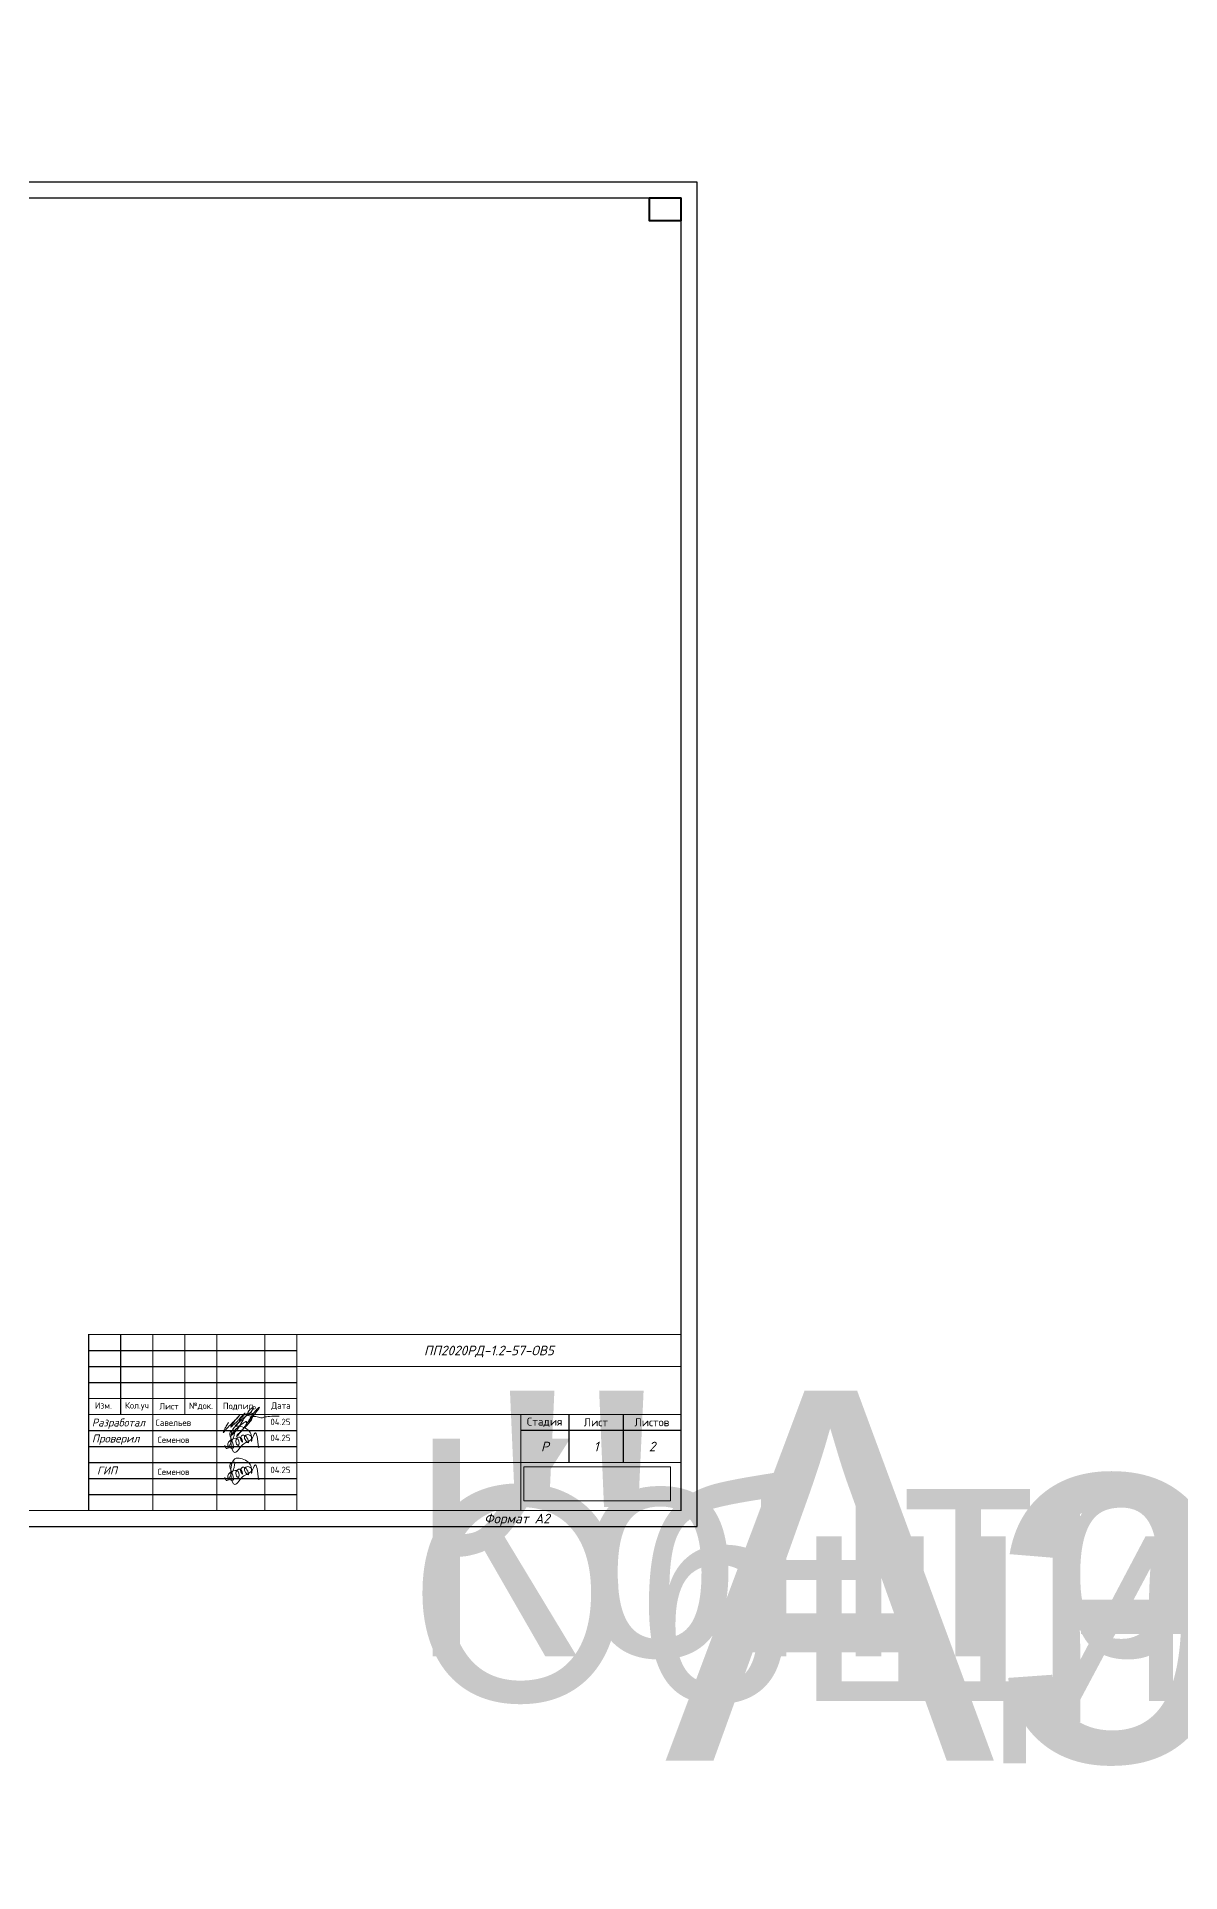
# Paper-space layout '57-1. ОД' of a CAD drawing. Header units: millimetres. Extents: x -922 to 13517, y -185 to 388.
# Drawn here: x -206 to 151, y -185 to 388 of the extents above; entities that cross this region are included whole.
import ezdxf
from ezdxf.enums import TextEntityAlignment as Align

# ---------------------------------------------------------------- set-up
doc = ezdxf.new("R2018")
doc.units = ezdxf.units.MM
doc.layers.add('0 Оформление листа', color=7, linetype='Continuous')
doc.layers.add('G-ANNO-TEXT', color=7, linetype='Continuous', lineweight=9)
doc.layers.add('G-ANNO-TTLB', color=7, linetype='Continuous', lineweight=30)
doc.styles.add('ICOCPEUR', font='isocpeur.ttf', dxfattribs={"height": 2})
doc.styles.add('Times New Roman', font='times.ttf', dxfattribs={"height": 2.5})
doc.styles.add('Times New Roman_6', font='times.ttf', dxfattribs={"height": 5})
doc.styles.add('М2.5', font='isocpeui.ttf', dxfattribs={"height": 2.5})
doc.styles.add('М3', font='isocpeui.ttf', dxfattribs={"height": 3})
picture_1 = doc.add_image_def('image1.png', size_in_pixel=(2488, 572))

# ---------------------------------------------------------------- blocks, each defined once
blk = doc.blocks.new('*U382')
blk.add_lwpolyline([(0, 0), (594, 0), (594, 420), (0, 420)], close=True)
at = {"const_width": 0.35}
for points in [[(20, 5), (589, 5), (589, 415), (20, 415)], [(404, 60), (589, 60), (589, 5), (404, 5)]]:
    blk.add_lwpolyline(points, close=True, dxfattribs=at)
for points in [[(414, 35), (414, 60)], [(424, 5), (424, 60)], [(434, 35), (434, 60)], [(444, 5), (444, 60)], [(459, 60), (459, 5)], [(469, 60), (469, 5)], [(589, 50), (469, 50)], [(404, 40), (469, 40)], [(404, 35), (469, 35)], [(469, 35), (589, 35)], [(539, 35), (539, 5)], [(554, 35), (554, 20)], [(571, 20), (571, 35)], [(589, 20), (469, 20)]]:
    blk.add_lwpolyline(points, dxfattribs=at)
for points in [[(404, 55), (469, 55)], [(404, 50), (469, 50)], [(404, 45), (469, 45)], [(404, 30), (469, 30)], [(589, 30), (539, 30)], [(404, 25), (469, 25)], [(404, 20), (469, 20)], [(404, 15), (469, 15)], [(404, 10), (469, 10)]]:
    blk.add_lwpolyline(points)
at = {"style": 'М2.5'}
for tag, height, p in [('ГРАФА_ЗАКАЗЧИК', 2.5, (474.05, 55)), ('ГРАФА_10Ф3-1', 2.5, (405, 32.5)), ('ГРАФА_10Ф3-2', 2.5, (405, 27.5)), ('ГРАФА_13Ф3-1', 2.5, (460, 32.5)), ('ГРАФА_13Ф3-2', 2.5, (460, 27.5)), ('ГРАФА_10Ф3-3', 2.5, (405, 22.5)), ('ГРАФА_13Ф3-3', 2.5, (460, 22.5)), ('ГРАФА_10Ф3-4', 2.5, (405, 17.5)), ('ГРАФА_13Ф3-4', 2.5, (460, 17.5)), ('ГРАФА_10Ф3-5', 2.5, (405, 12.5)), ('ГРАФА_13Ф3-5', 2.5, (460, 12.5)), ('ГРАФА_10Ф3-6', 2.5, (405, 7.5)), ('ГРАФА_13Ф3-6', 2.5, (460, 7.5)), ('ФОРМАТ', 3, (527.51, 2.5)), ('СВОЙСТВА_2', 3, (549.57, 2.5))]:
    blk.add_attdef(tag, text='', height=height, dxfattribs=at).set_placement(p, align=Align.MIDDLE_LEFT)
at = {"style": 'М3'}
for tag, p in [('ГРАФА_1Ф3', (529, 55)), ('ГРАФА_6Ф3', (546.5, 25)), ('ГРАФА_7Ф3', (562.5, 25)), ('ГРАФА_8Ф3', (580, 25))]:
    blk.add_attdef(tag, text='', height=3, dxfattribs=at).set_placement(p, align=Align.MIDDLE_CENTER)
at = {"lineweight": 30, "flags": 104}
for tag, height, p in [('ГРАФА_2Ф3', 2.4, (529, 42.5)), ('ГРАФА_3Ф3', 2.5, (504, 27.5)), ('ГРАФА_4Ф3', 2.5, (504, 12.5))]:
    blk.add_attdef(tag, text='', height=height, dxfattribs=at).set_placement(p, align=Align.MIDDLE_CENTER)
blk = doc.blocks.new('A$C909af0f1')
at = {"color": 18, "lineweight": 40, "true_color": 0x000000}
blk.add_lwpolyline([(0, 0), (-10, 0), (-10, -7), (0, -7), (0, 0)], dxfattribs=at)

psp = doc.layouts.new('57-1. ОД')

# ---------------------------------------------------------------- linework, layer by layer
at = {"layer": '0 Оформление листа', "color": 5, "lineweight": 20}
psp.add_spline([(-146.34, -44.49), (-147.11, -45.71), (-147.62, -46.7), (-147.9, -47.25), (-148.03, -47.66), (-147.04, -46.54), (-146.23, -45.72), (-144.65, -44.09), (-143.55, -43.08), (-142.9, -42.27), (-142.81, -42.17), (-143.18, -42.55), (-144.08, -43.56), (-144.93, -44.72), (-145.48, -45.48), (-145.61, -45.78), (-145.61, -45.95), (-145.27, -45.68), (-144.98, -45.38), (-144.47, -44.92), (-143.75, -44.3), (-143.11, -43.58), (-142.6, -43), (-142.14, -42.45), (-141.76, -42.03), (-141.52, -41.79), (-141.22, -41.58), (-141.35, -41.96), (-141.66, -42.37), (-142, -42.74), (-142.57, -43.49), (-143.01, -44.06), (-143.36, -44.69), (-143.7, -45.27), (-143.95, -45.57), (-144.27, -45.57), (-144.15, -45.4), (-143.86, -45.13), (-143.41, -44.75), (-141.98, -43.43), (-140.73, -42.41), (-139.66, -41.58), (-138.96, -40.71), (-138.65, -40.25), (-138.64, -39.95), (-138.84, -39.93), (-139.12, -40.08), (-139.6, -40.41), (-140.35, -41.43), (-140.84, -42.27), (-141.47, -43.22), (-141.9, -43.95), (-142.67, -45.19), (-143.36, -46.34), (-143.97, -47.05), (-144.53, -47.71), (-144.87, -48.07), (-145.42, -48.44), (-145.3, -48.18), (-144.86, -47.59), (-144.32, -46.91), (-143.84, -46.41), (-143.09, -45.79), (-142.26, -45.06), (-141.51, -44.56), (-140.91, -44.26), (-140.8, -44.25), (-140.83, -44.63), (-140.61, -44.52), (-140.12, -44.27), (-139.17, -43.09), (-138.3, -42.05), (-137.35, -40.77), (-136.93, -40.23), (-136.71, -39.89), (-136.66, -39.77), (-137.48, -40.39), (-137.97, -40.89), (-138.63, -41.76), (-139.42, -42.9), (-140, -43.87), (-140.54, -44.78), (-141.3, -45.8), (-142.24, -47.1), (-143.04, -47.99), (-143.47, -48.54), (-143.86, -48.9), (-143.85, -48.78), (-143.65, -48.42), (-143.2, -47.98), (-142.63, -47.37), (-141.92, -46.67), (-140.96, -45.79), (-140.19, -44.98), (-139.22, -43.66), (-138.74, -42.7), (-138.59, -42.15), (-138.75, -41.78), (-139.08, -41.6), (-139.86, -41.58), (-140.6, -41.71), (-140.53, -42.11), (-139.82, -42.41), (-138.97, -42.61), (-138.47, -42.65), (-137.88, -42.7), (-136.98, -42.9), (-136.27, -43.04), (-135.78, -43.02), (-135.3, -42.89), (-133.6, -42.64), (-130.55, -42.51)], degree=3, dxfattribs=at)
at = {"layer": '0 Оформление листа', "color": 5, "lineweight": 18, "true_color": 0x0000ff}
for points in [[(-147.51, -51.62), (-146.9, -52.68), (-146.32, -52.11), (-145.06, -46.89), (-145.59, -47.2), (-145.01, -51.01), (-145.01, -52.58), (-146.57, -51.68), (-143.33, -49.81), (-143.33, -51.71), (-144.1, -50.37), (-142.86, -49.13), (-141.98, -50.64), (-142.63, -49.52), (-141.59, -48.47), (-140.17, -50.92), (-141.36, -48.86), (-139.18, -48.86), (-139.18, -50.44), (-139.18, -49.17), (-140.67, -46.59), (-144.35, -45.88), (-144.35, -53.94), (-141.57, -51.16), (-139.29, -49.84), (-138.14, -47.85), (-136.95, -52.45)], [(-147.51, -61.62), (-146.9, -62.68), (-146.32, -62.11), (-145.06, -56.89), (-145.59, -57.2), (-145.01, -61.01), (-145.01, -62.58), (-146.57, -61.68), (-143.33, -59.81), (-143.33, -61.71), (-144.1, -60.37), (-142.86, -59.13), (-141.98, -60.64), (-142.63, -59.52), (-141.59, -58.47), (-140.17, -60.92), (-141.36, -58.86), (-139.18, -58.86), (-139.18, -60.44), (-139.18, -59.17), (-140.67, -56.59), (-144.35, -55.88), (-144.35, -63.94), (-141.57, -61.16), (-139.29, -59.84), (-138.14, -57.85), (-136.95, -62.45)]]:
    psp.add_spline(points, degree=3, dxfattribs=at)

# ---------------------------------------------------------------- block references
at = {"layer": '0 Оформление листа', "color": 7}
ref = psp.add_blockref('*U382', (-594.04, -77.03), dxfattribs=at)
ref.add_attrib('ГРАФА_1Ф3', 'ПП2020РД-1.2-57-ОВ5', dxfattribs={"layer": '0', "height": 3, "style": 'М3'}).set_placement((-65.04, -22.03), align=Align.MIDDLE_CENTER)
lines = psp.add_mtext('"Аэропортовый комплекс на аэродроме "Левашово". I этап. Сектор гражданской авиации (создание технической возможности эксплуатации гражданских судов по МК-258). Этап I.II', dxfattribs={"layer": '0', "insert": (-65.04, -34.53), "char_height": 115.62685, "attachment_point": 1})
ref.add_attrib('ГРАФА_2Ф3', '', (-65.04, -34.53), dxfattribs={"flags": 104}).embed_mtext(lines)
lines = psp.add_mtext('Контрольно-пропускной пункт (КПП) с караульным помещением', dxfattribs={"layer": '0', "insert": (-90.04, -49.53), "char_height": 68.0506, "attachment_point": 1})
ref.add_attrib('ГРАФА_3Ф3', '', (-90.04, -49.53), dxfattribs={"flags": 104}).embed_mtext(lines)
lines = psp.add_mtext('Общие данные', dxfattribs={"layer": '0', "insert": (-90.04, -64.53), "char_height": 67.0401, "attachment_point": 1})
ref.add_attrib('ГРАФА_4Ф3', '', (-90.04, -64.53), dxfattribs={"flags": 104}).embed_mtext(lines)
ref.add_attrib('ГРАФА_6Ф3', 'Р', dxfattribs={"layer": '0', "height": 3, "style": 'М3'}).set_placement((-47.54, -52.03), align=Align.MIDDLE_CENTER)
ref.add_attrib('ГРАФА_8Ф3', '2', dxfattribs={"layer": '0', "height": 3, "style": 'М3'}).set_placement((-14.04, -52.03), align=Align.MIDDLE_CENTER)
ref.add_attrib('ГРАФА_7Ф3', '1', dxfattribs={"layer": '0', "height": 3, "style": 'М3'}).set_placement((-31.54, -52.03), align=Align.MIDDLE_CENTER)
ref.add_attrib('ГРАФА_10Ф3-1', 'Разработал', dxfattribs={"layer": '0', "height": 2.5, "style": 'М2.5', "width": 0.95}).set_placement((-189.04, -44.53), align=Align.MIDDLE_LEFT)
ref.add_attrib('ГРАФА_10Ф3-2', 'Проверил', dxfattribs={"layer": '0', "height": 2.5, "style": 'М2.5'}).set_placement((-189.04, -49.53), align=Align.MIDDLE_LEFT)
ref.add_attrib('ГРАФА_10Ф3-4', ' ГИП', dxfattribs={"layer": '0', "height": 2.5, "style": 'М2.5'}).set_placement((-189.04, -59.53), align=Align.MIDDLE_LEFT)
ref.add_attrib('ФОРМАТ', 'Формат А2', dxfattribs={"layer": '0', "height": 3, "style": 'М2.5'}).set_placement((-66.52, -74.53), align=Align.MIDDLE_LEFT)
at = {"layer": '0 Оформление листа', "color": 0, "lineweight": 20}
psp.add_blockref('A$C909af0f1', (-5.04, 337.97), dxfattribs=at)

# ---------------------------------------------------------------- texts
at = {"layer": '0 Оформление листа', "color": 0, "lineweight": -2, "style": 'ICOCPEUR'}
for s, p in [('Савельев', (-169.15, -44.6)), ('Семенов', (-168.54, -49.94)), ('Семенов', (-168.54, -59.94))]:
    psp.add_text(s, height=2, dxfattribs=at).set_placement(p, align=Align.MIDDLE_LEFT)
at = {"layer": '0 Оформление листа', "color": 0, "lineweight": 20, "style": 'ICOCPEUR'}
for s, width, heights, insert, char_height, attachment_point in [('\\pxqc;Изм.', 14.5941, [5], (-185.45, -39.23), 2, 5), ('\\pxqc;Кол.уч', 10, [5.36], (-174.97, -39.45), 2, 5), ('\\pxqc;Лист', 10, [5.36], (-164.97, -39.45), 2, 5), ('\\pxqc;№док.', 10, [5.36], (-154.97, -39.45), 2, 5), ('\\pxqj;Подпись', 11.5695, [5.36], (-142.33, -39.53), 2, 5), ('\\pxqc;Дата', 10, [5.36], (-129.97, -39.45), 2, 5), ('\\pxqc;Стадия', 15, [5.36], (-55.15, -44.45), 2.5, 4), ('\\pxqc;Лист', 17, [5.36], (-40.15, -44.45), 2.5, 4), ('\\pxqc;Листов', 18.0002, [5.36], (-23.15, -44.45), 2.5, 4)]:
    psp.add_mtext_dynamic_manual_height_columns(s, width=width, gutter_width=500, heights=heights, dxfattribs=dict(at, insert=insert, char_height=char_height, attachment_point=attachment_point))
at = {"layer": '0 Оформление листа', "char_height": 2, "attachment_point": 4, "style": 'ICOCPEUR'}
for insert in [(-135.15, -44.35), (-135.15, -49.35), (-135.15, -59.35)]:
    psp.add_mtext_dynamic_manual_height_columns('\\pxqc;04.25', width=10, gutter_width=12.5, heights=[3.98], dxfattribs=dict(at, insert=insert))
at = {"layer": 'G-ANNO-TEXT', "char_height": 5, "width": 2.3249, "attachment_point": 1, "style": 'Times New Roman_6'}
for insert in [(-114.1, 388.37), (-93.4, 388.37), (-64.03, 388.37)]:
    psp.add_mtext('\\fTimes New Roman|b0|i0|c204|p18|; ', dxfattribs=dict(at, insert=insert))
at = {"layer": 'G-ANNO-TTLB', "lineweight": 9, "char_height": 2.5, "width": 1.1224, "attachment_point": 1, "style": 'Times New Roman'}
for insert in [(-94.66, 48.1), (-78.85, 48.1), (-74.29, 48.1), (-102.2, 43.86), (-72.04, 43.86), (-51.27, 43.86), (-29.51, 43.86), (-77.13, 39.63), (-67.34, 39.63), (-62.58, 39.63), (-93.36, 32.91), (-81.85, 32.91), (-79.34, 28.68), (-86.35, 15.86), (-76.3, 15.86)]:
    psp.add_mtext('\\fTimes New Roman|b0|i0|c204|p18|; ', dxfattribs=dict(at, insert=insert))

# ---------------------------------------------------------------- pictures from other files: only their frames are drawn
at = {"layer": '0 Оформление листа', "color": 7, "lineweight": 20, "true_color": 0xffffff}
image = psp.add_image(picture_1, insert=(-54.14, -68.95), size_in_units=(45.8, 10.53), dxfattribs=at)
image.dxf.flags = 7

doc.saveas('drawing.dxf')
